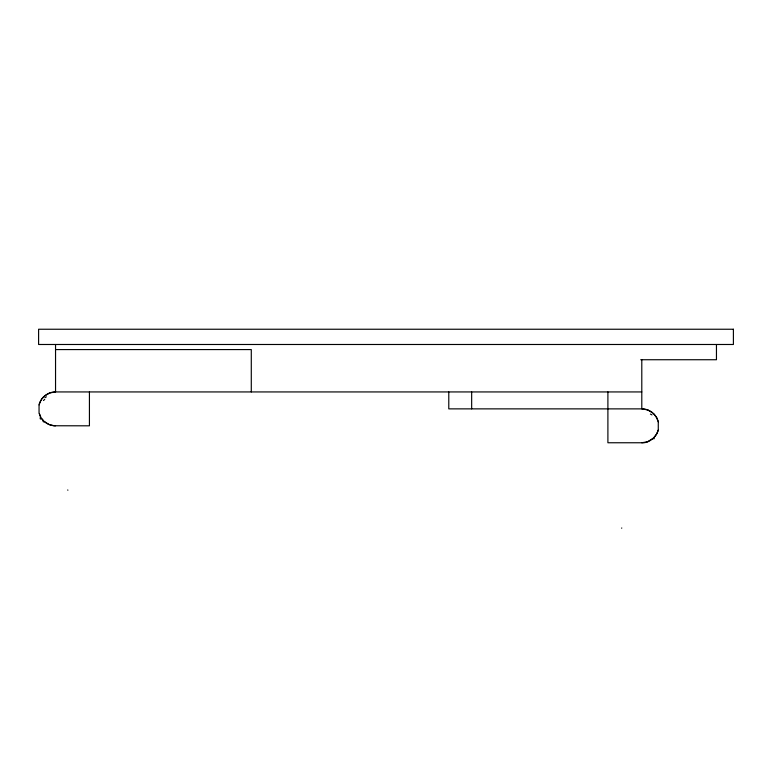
<?xml version="1.0" encoding="UTF-8"?>
<svg xmlns="http://www.w3.org/2000/svg" width="772" height="772" viewBox="0 0 772 772"><rect width="100%" height="100%" fill="white"/><g stroke="black" fill="none" stroke-linecap="round" stroke-linejoin="round"><path stroke-width="1.16" d="M40.424 416.533L39.054 412.769L39.054 404.962M658.275 421.908L658.284 429.695M39.082 404.856C40.781 397.455 47.941 391.8 55.545 391.935L641.793 391.935M658.207 430.004C657.146 435.765 649.416 443.572 641.793 442.761L607.902 442.761L607.902 391.935M658.062 430.544L656.74 433.787M39.295 404.065L41.061 400.089M656.586 434.086L654.28 437.27M41.862 398.883L43.502 396.953M653.064 438.467L647.486 441.777L641.793 442.761M44.679 395.872L49.852 392.909L55.545 391.935L55.545 344.486M55.545 349.571L251.286 349.571L251.286 391.935M640.721 359.733L716.455 359.733L716.455 344.486M44.274 421.522L49.012 424.503L54.146 425.758L89.427 425.816L89.427 391.935M55.545 425.816C49.36 425.883 43.348 422.226 40.53 416.735M652.658 412.817L647.766 409.961L642.265 408.88L448.783 408.87L448.783 391.935M658.062 421.087C656.103 414.024 649.156 408.745 641.793 408.87L641.793 359.733M43.502 420.798L41.862 418.868M653.749 413.811L656.586 417.555M656.702 417.758L658.275 421.879M40.598 416.851L39.276 413.599M471.663 391.935L471.663 408.87M650.41 414.082A335.53 69.191 -27.5 0 1 651.993 414.911M654.357 438.033A335.53 69.866 29.2 0 1 653.884 438.921M621.759 527.942A133.585 0.868 -71.3 0 1 621.663 528.231M43.493 400.523A309.234 62.339 8.4 0 1 44.728 399.404M44.882 397.725A273.356 62.513 27.5 0 1 46.378 396.837M43.512 421.956A273.356 63.111 -29.2 0 1 42.971 421.097M40.433 419.128A309.234 63.14 -10.1 0 1 40.076 417.835M67.868 490.259A107.964 0.782 71.3 0 1 67.753 489.93M733.4 329.239L38.6 329.239L38.6 344.486L733.4 344.486L733.4 329.239"/></g></svg>
